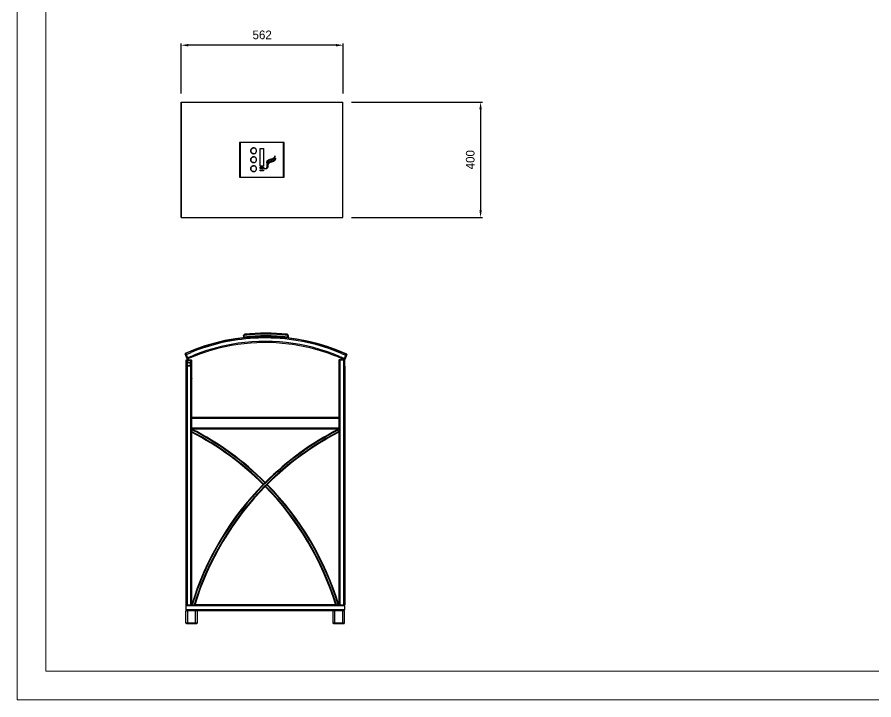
# Model space of a CAD drawing. Header units: millimetres. Extents: x -2163 to 3777, y -950 to 3250.
# Drawn here: x -2163 to 807, y -950 to 1417 of the extents above; entities that cross this region are included whole.
import ezdxf

# ---------------------------------------------------------------- set-up
doc = ezdxf.new("R2010")
doc.units = ezdxf.units.MM
doc.header["$PDSIZE"] = -1
doc.layers.add('tabelka', color=155, linetype='Continuous')
doc.layers.add('WYMIAR', color=96, linetype='Continuous')
doc.dimstyles.new('1-1', dxfattribs={"dimtxt": 30, "dimasz": 25, "dimexe": 6.25, "dimexo": 30, "dimgap": 20.625, "dimtad": 1, "dimdec": 1, "dimtxsty": 'Standard', "dimcen": 0, "dimclrd": 2, "dimclre": 2, "dimclrt": 2, "dimadec": 0, "dimazin": 0, "dimtfac": 1, "dimtdec": 1, "dimtmove": 0, "dimatfit": 3, "dimfxl": 0, "dimarcsym": 0})

# ---------------------------------------------------------------- blocks, each defined once
blk = doc.blocks.new('rzut')
for p, q in [((-1594.4, 1122.4), (-1594.4, 722.4)), ((-1594.4, 1122.4), (-1593.8, 1122.4)), ((-1593.8, 722.4), (-1593.8, 1122.4)), ((-1593.8, 1122.4), (-1033.6, 1122.4)), ((-1592.1, 1122.4), (-1587.2, 1122.5)), ((-1592.1, 1122.4), (-1035.3, 1122.4)), ((-1587.2, 1122.5), (-1040.2, 1122.5)), ((-1040.2, 1122.5), (-1035.3, 1122.4)), ((-1033.6, 722.4), (-1033.6, 1122.4)), ((-1033.6, 1122.4), (-1033, 1122.4)), ((-1033, 722.4), (-1033, 1122.4)), ((-1391.4, 982.4), (-1391.4, 862.4)), ((-1388.3, 982.4), (-1391.4, 982.4)), ((-1388.3, 862.4), (-1388.3, 982.4)), ((-1239.8, 982.4), (-1388.3, 982.4)), ((-1239.8, 862.4), (-1239.8, 982.4)), ((-1236.7, 982.4), (-1239.8, 982.4)), ((-1236.7, 862.4), (-1236.7, 982.4)), ((-1319.7, 961.4), (-1308.4, 961.4)), ((-1319.7, 900.2), (-1319.7, 961.4)), ((-1319.7, 900.2), (-1319.7, 961.4)), ((-1308.4, 961.4), (-1308.4, 900.2)), ((-1308.4, 961.4), (-1308.4, 900.2)), ((-1308.4, 900.2), (-1319.7, 900.2)), ((-1319.7, 896.1), (-1308.4, 896.1)), ((-1319.7, 891.9), (-1319.7, 896.1)), ((-1319.7, 891.9), (-1319.7, 896.1)), ((-1308.4, 891.9), (-1319.7, 891.9)), ((-1308.4, 896.1), (-1308.4, 891.9)), ((-1308.4, 896.1), (-1308.4, 891.9)), ((-1302.4, 891.9), (-1302.4, 891.9)), ((-1293.3, 901.5), (-1293.3, 901.5)), ((-1391.4, 862.4), (-1388.3, 862.4)), ((-1388.3, 862.4), (-1239.8, 862.4)), ((-1319.7, 887.6), (-1308.4, 887.6)), ((-1319.7, 883.4), (-1319.7, 887.6)), ((-1319.7, 883.4), (-1319.7, 887.6)), ((-1308.4, 883.4), (-1319.7, 883.4)), ((-1308.4, 887.6), (-1308.4, 883.4)), ((-1308.4, 887.6), (-1308.4, 883.4)), ((-1239.8, 862.4), (-1236.7, 862.4)), ((-1594.4, 722.4), (-1593.8, 722.4)), ((-1593.8, 722.4), (-1033.6, 722.4)), ((-1033.6, 722.4), (-1033, 722.4))]:
    blk.add_line(p, q)
for points, knots in [([(-1352.7, 953.4), (-1352.7, 954), (-1352.6, 955.4), (-1352, 957.2), (-1351.1, 959), (-1349.8, 960.5), (-1348.3, 961.8), (-1346.6, 962.7), (-1344.7, 963.3), (-1342.7, 963.4), (-1340.7, 963.3), (-1338.8, 962.7), (-1337.1, 961.8), (-1335.6, 960.5), (-1334.3, 959), (-1333.4, 957.2), (-1332.8, 955.4), (-1332.6, 953.4), (-1332.8, 951.4), (-1333.4, 949.5), (-1334.3, 947.8), (-1335.6, 946.3), (-1337.1, 945), (-1338.8, 944), (-1340.7, 943.5), (-1342.7, 943.3), (-1344.7, 943.5), (-1346.6, 944), (-1348.3, 945), (-1349.8, 946.3), (-1351.1, 947.8), (-1352, 949.5), (-1352.6, 951.4), (-1352.7, 952.7), (-1352.7, 953.4)], [0, 0, 0, 0, 0.031889, 0.062503, 0.093114, 0.124995, 0.156855, 0.187462, 0.218086, 0.249997, 0.28187, 0.312481, 0.343101, 0.374998, 0.406875, 0.437483, 0.4681, 0.500001, 0.531864, 0.562468, 0.59309, 0.625004, 0.656865, 0.687472, 0.718096, 0.750006, 0.781882, 0.812495, 0.843113, 0.875007, 0.906914, 0.93753, 0.968132, 1, 1, 1, 1]), ([(-1352.6, 953.4), (-1352.6, 954), (-1352.5, 955.4), (-1352, 957.2), (-1351, 959), (-1349.7, 960.5), (-1348.2, 961.8), (-1346.5, 962.7), (-1344.6, 963.2), (-1343.3, 963.4), (-1342.6, 963.4), (-1342.6, 963.4)], [0, 0, 0, 0, 0.12767, 0.250216, 0.372712, 0.500238, 0.627633, 0.749968, 0.872334, 0.99982, 1, 1, 1, 1]), ([(-1342.6, 943.4), (-1343.3, 943.4), (-1344.6, 943.5), (-1346.5, 944), (-1348.2, 945), (-1349.7, 946.3), (-1351, 947.8), (-1352, 949.5), (-1352.5, 951.4), (-1352.6, 952.7), (-1352.6, 953.4)], [0, 0, 0, 0, 0.127276, 0.249631, 0.37205, 0.499619, 0.627288, 0.74984, 0.872377, 1, 1, 1, 1]), ([(-1352.7, 922.4), (-1352.7, 923), (-1352.6, 924.4), (-1352, 926.2), (-1351.1, 928), (-1349.8, 929.5), (-1348.3, 930.8), (-1346.6, 931.7), (-1344.7, 932.3), (-1342.7, 932.4), (-1340.7, 932.3), (-1338.8, 931.7), (-1337.1, 930.8), (-1335.6, 929.5), (-1334.3, 928), (-1333.4, 926.2), (-1332.8, 924.4), (-1332.6, 922.4), (-1332.8, 920.4), (-1333.4, 918.5), (-1334.3, 916.8), (-1335.6, 915.3), (-1337.1, 914), (-1338.8, 913), (-1340.7, 912.5), (-1342.7, 912.3), (-1344.7, 912.5), (-1346.6, 913), (-1348.3, 914), (-1349.8, 915.3), (-1351.1, 916.8), (-1352, 918.5), (-1352.6, 920.4), (-1352.7, 921.7), (-1352.7, 922.4)], [0, 0, 0, 0, 0.031889, 0.062503, 0.093114, 0.124995, 0.156855, 0.187462, 0.218086, 0.249997, 0.28187, 0.312481, 0.343101, 0.374998, 0.406875, 0.437483, 0.4681, 0.500001, 0.531864, 0.562468, 0.59309, 0.625004, 0.656865, 0.687472, 0.718096, 0.750006, 0.781882, 0.812495, 0.843113, 0.875007, 0.906914, 0.93753, 0.968132, 1, 1, 1, 1]), ([(-1352.6, 922.4), (-1352.6, 923), (-1352.5, 924.4), (-1352, 926.2), (-1351, 928), (-1349.7, 929.5), (-1348.2, 930.8), (-1346.5, 931.7), (-1344.6, 932.2), (-1343.3, 932.4), (-1342.6, 932.4), (-1342.6, 932.4)], [0, 0, 0, 0, 0.12767, 0.250216, 0.372712, 0.500238, 0.627633, 0.749968, 0.872334, 0.99982, 1, 1, 1, 1]), ([(-1342.6, 912.4), (-1343.3, 912.4), (-1344.6, 912.5), (-1346.5, 913), (-1348.2, 914), (-1349.7, 915.3), (-1351, 916.8), (-1352, 918.5), (-1352.5, 920.4), (-1352.6, 921.7), (-1352.6, 922.4)], [0, 0, 0, 0, 0.127276, 0.249631, 0.37205, 0.499619, 0.627288, 0.74984, 0.872377, 1, 1, 1, 1]), ([(-1297.4, 910.5), (-1297.5, 911.4), (-1297.7, 913.2), (-1297, 915.7), (-1296, 917.5), (-1294.9, 918.8), (-1293.8, 920), (-1292.2, 921.2), (-1290.3, 922.3), (-1288.4, 923.1), (-1286.7, 923.7), (-1284.3, 924.4), (-1281.5, 925.1), (-1278.1, 926), (-1275.2, 927.2), (-1273.1, 928.6), (-1271.8, 929.7), (-1270.7, 931), (-1269.9, 932.5), (-1269.4, 934.1), (-1269.3, 935), (-1269.2, 935.4)], [0, 0, 0, 0, 0.064964, 0.124675, 0.185608, 0.216979, 0.249804, 0.304086, 0.36321, 0.405833, 0.451288, 0.499768, 0.583172, 0.666088, 0.749989, 0.815802, 0.846057, 0.875025, 0.937605, 0.966114, 1, 1, 1, 1]), ([(-1269.3, 934.9), (-1269.2, 934.2), (-1269.1, 932.7), (-1269.7, 930.3), (-1270.7, 928.5), (-1271.8, 927.1), (-1273, 926), (-1274.6, 924.7), (-1276.4, 923.7), (-1278.3, 922.9), (-1280, 922.2), (-1282.4, 921.6), (-1285.2, 920.8), (-1288.6, 920), (-1291.5, 918.7), (-1293.6, 917.4), (-1294.9, 916.2), (-1296, 915), (-1296.8, 913.5), (-1297.3, 911.9), (-1297.4, 911), (-1297.5, 910.5)], [0, 0, 0, 0, 0.054105, 0.114582, 0.176271, 0.20802, 0.241234, 0.296143, 0.355935, 0.399031, 0.444986, 0.493995, 0.578308, 0.662128, 0.746959, 0.813523, 0.844133, 0.873448, 0.936805, 0.965678, 1, 1, 1, 1]), ([(-1269.2, 935.4), (-1269.1, 934.5), (-1269, 932.8), (-1269.6, 930.3), (-1270.6, 928.5), (-1271.7, 927.1), (-1272.9, 926), (-1274.5, 924.7), (-1276.4, 923.7), (-1278.2, 922.9), (-1280, 922.2), (-1282.3, 921.6), (-1285.2, 920.8), (-1288.5, 920), (-1291.5, 918.7), (-1293.6, 917.4), (-1294.8, 916.2), (-1295.9, 915), (-1296.8, 913.5), (-1297.2, 911.9), (-1297.4, 911), (-1297.4, 910.5)], [0, 0, 0, 0, 0.064964, 0.124676, 0.185608, 0.216979, 0.249804, 0.304086, 0.36321, 0.405833, 0.451288, 0.499768, 0.583172, 0.666088, 0.749989, 0.815802, 0.846057, 0.875025, 0.937605, 0.966114, 1, 1, 1, 1]), ([(-1295.8, 903.5), (-1295.8, 904.2), (-1295.7, 905.4), (-1295.4, 907.1), (-1294.8, 908.9), (-1294, 910.5), (-1292.9, 911.8), (-1291.8, 913), (-1290.2, 914.2), (-1288.3, 915.3), (-1286.4, 916.1), (-1284.7, 916.7), (-1282.3, 917.4), (-1279.5, 918.1), (-1276.2, 918.9), (-1273.2, 920.2), (-1271.1, 921.5), (-1269.8, 922.7), (-1269.1, 923.5), (-1268.5, 924.3), (-1268.1, 925), (-1267.7, 925.9), (-1267.3, 927), (-1267.1, 927.8), (-1267.1, 928.3)], [0, 0, 0, 0, 0.047209, 0.088698, 0.124948, 0.186204, 0.217569, 0.249935, 0.304149, 0.363234, 0.405844, 0.4513, 0.499792, 0.583154, 0.665698, 0.749886, 0.815622, 0.845901, 0.87489, 0.896027, 0.91684, 0.937505, 0.964296, 1, 1, 1, 1]), ([(-1267.1, 928.3), (-1267, 927.4), (-1266.8, 925.6), (-1267.5, 923.1), (-1268.5, 921.3), (-1269.6, 919.9), (-1270.5, 919), (-1271.6, 918.2), (-1272.6, 917.4), (-1273.7, 916.8), (-1275, 916.2), (-1276.4, 915.6), (-1278, 915.1), (-1280, 914.6), (-1282.2, 914), (-1284.2, 913.5), (-1286, 912.7), (-1287.8, 911.9), (-1289.7, 910.6), (-1291.1, 909.4), (-1291.9, 908.1), (-1292.3, 907.4), (-1292.8, 906.3), (-1293.1, 904.3), (-1293.2, 902.5), (-1293.3, 901.5)], [0, 0, 0, 0, 0.065044, 0.125392, 0.185511, 0.216874, 0.249603, 0.280111, 0.311004, 0.342491, 0.374769, 0.408436, 0.450093, 0.499854, 0.560331, 0.606868, 0.652144, 0.703129, 0.75006, 0.81547, 0.835687, 0.855448, 0.875001, 0.925354, 1, 1, 1, 1]), ([(-1267.1, 927.9), (-1267.1, 927.1), (-1267, 925.5), (-1267.6, 923.1), (-1268.6, 921.3), (-1269.7, 919.9), (-1270.6, 919), (-1271.6, 918.2), (-1272.7, 917.4), (-1273.8, 916.8), (-1275, 916.2), (-1276.4, 915.6), (-1278.1, 915.1), (-1280.1, 914.6), (-1282.2, 914), (-1284.2, 913.5), (-1286.1, 912.7), (-1287.9, 911.9), (-1289.8, 910.6), (-1291.1, 909.4), (-1292, 908.1), (-1292.3, 907.4), (-1292.8, 906.3), (-1293.1, 904.3), (-1293.3, 902.5), (-1293.3, 901.5)], [0, 0, 0, 0, 0.055856, 0.116862, 0.177611, 0.209293, 0.242347, 0.273152, 0.30434, 0.336123, 0.368699, 0.402673, 0.444706, 0.494915, 0.555935, 0.602892, 0.648581, 0.700038, 0.747415, 0.813472, 0.833898, 0.853867, 0.87363, 0.924533, 1, 1, 1, 1]), ([(-1352.7, 891.4), (-1352.7, 892), (-1352.6, 893.4), (-1352, 895.2), (-1351.1, 897), (-1349.8, 898.5), (-1348.3, 899.8), (-1346.6, 900.7), (-1344.7, 901.3), (-1342.7, 901.4), (-1340.7, 901.3), (-1338.8, 900.7), (-1337.1, 899.8), (-1335.6, 898.5), (-1334.3, 897), (-1333.4, 895.2), (-1332.8, 893.4), (-1332.6, 891.4), (-1332.8, 889.4), (-1333.4, 887.5), (-1334.3, 885.8), (-1335.6, 884.3), (-1337.1, 883), (-1338.8, 882), (-1340.7, 881.5), (-1342.7, 881.3), (-1344.7, 881.5), (-1346.6, 882), (-1348.3, 883), (-1349.8, 884.3), (-1351.1, 885.8), (-1352, 887.5), (-1352.6, 889.4), (-1352.7, 890.7), (-1352.7, 891.4)], [0, 0, 0, 0, 0.031889, 0.062503, 0.093114, 0.124995, 0.156855, 0.187462, 0.218086, 0.249997, 0.28187, 0.312481, 0.343101, 0.374998, 0.406875, 0.437483, 0.4681, 0.500001, 0.531864, 0.562468, 0.59309, 0.625004, 0.656865, 0.687472, 0.718096, 0.750006, 0.781882, 0.812495, 0.843113, 0.875007, 0.906914, 0.93753, 0.968132, 1, 1, 1, 1]), ([(-1352.6, 891.4), (-1352.6, 892), (-1352.5, 893.4), (-1352, 895.2), (-1351, 897), (-1349.7, 898.5), (-1348.2, 899.8), (-1346.5, 900.7), (-1344.6, 901.2), (-1343.3, 901.4), (-1342.6, 901.4), (-1342.6, 901.4)], [0, 0, 0, 0, 0.12767, 0.250216, 0.372712, 0.500238, 0.627633, 0.749968, 0.872334, 0.99982, 1, 1, 1, 1]), ([(-1342.6, 881.4), (-1343.3, 881.4), (-1344.6, 881.5), (-1346.5, 882), (-1348.2, 883), (-1349.7, 884.3), (-1351, 885.8), (-1352, 887.5), (-1352.5, 889.4), (-1352.6, 890.7), (-1352.6, 891.4)], [0, 0, 0, 0, 0.127276, 0.249631, 0.37205, 0.499619, 0.627288, 0.74984, 0.872377, 1, 1, 1, 1]), ([(-1305.9, 892.3), (-1305.4, 892.2), (-1304.5, 892.1), (-1303.3, 891.9), (-1302.2, 891.9), (-1301, 891.9), (-1299.9, 892.1), (-1298.8, 892.6), (-1298, 893.2), (-1297.5, 893.8), (-1296.9, 894.7), (-1296.4, 895.8), (-1296.2, 897), (-1296, 897.9), (-1295.9, 899), (-1295.9, 900.3), (-1295.9, 901.9), (-1295.8, 903), (-1295.8, 903.5)], [0, 0, 0, 0, 0.074873, 0.141269, 0.199493, 0.249993, 0.317623, 0.379775, 0.439442, 0.469445, 0.500086, 0.611319, 0.654156, 0.700281, 0.749898, 0.825354, 0.913882, 1, 1, 1, 1]), ([(-1293.3, 901.5), (-1293.3, 901), (-1293.3, 900.1), (-1293.4, 898.8), (-1293.6, 897.6), (-1293.9, 896), (-1294.7, 894.1), (-1296.4, 892.3), (-1298.2, 891.3), (-1299.8, 891), (-1301.5, 890.8), (-1303.7, 891.1), (-1305.1, 891.9), (-1305.9, 892.3)], [0, 0, 0, 0, 0.072653, 0.138438, 0.197597, 0.250457, 0.381329, 0.500313, 0.620689, 0.683698, 0.750607, 0.873781, 1, 1, 1, 1]), ([(-1305.9, 892.3), (-1305.4, 892.2), (-1304.5, 892.1), (-1303.4, 891.9), (-1302.7, 891.9), (-1302.4, 891.9)], [0, 0, 0, 0, 0.403133, 0.760614, 1, 1, 1, 1]), ([(-1293.3, 901.5), (-1293.3, 901), (-1293.3, 900.1), (-1293.4, 898.8), (-1293.6, 897.6), (-1294, 896), (-1294.7, 894.1), (-1296.4, 892.3), (-1298.2, 891.3), (-1299.9, 891), (-1300.8, 890.8), (-1301.2, 890.9), (-1301.2, 890.9)], [0, 0, 0, 0, 0.0965147, 0.1839058, 0.2624902, 0.3327041, 0.5065, 0.6644084, 0.8240487, 0.9075815, 0.9962762, 1, 1, 1, 1])]:
    blk.add_open_spline(points, degree=3, knots=knots)
blk = doc.blocks.new('tyl')
for p, q in [((-1376.1, 313.6), (-1377.6, 313.4)), ((-1377.2, 309.8), (-1377.6, 313.4)), ((-1377.2, 309.8), (-1375.7, 309.9)), ((-1375.3, 306.6), (-1376.8, 306.5)), ((-1375.7, 309.9), (-1376.1, 313.6)), ((-1375.4, 307.6), (-1376.1, 313.6)), ((-1375.7, 309.9), (-1375.7, 309.6)), ((-1375.7, 309.6), (-1375.4, 307.6)), ((-1374.5, 317.3), (-1374.3, 315.8)), ((-1374.3, 315.8), (-1368, 316.5)), ((-1288.2, 309.8), (-1288.2, 309.6)), ((-1286.9, 309.7), (-1286.6, 309.7)), ((-1286.6, 309.7), (-1286.5, 309.7)), ((-1282.2, 309.5), (-1282.2, 309.6)), ((-1232.5, 316.6), (-1226.2, 316)), ((-1226, 317.5), (-1226.2, 316)), ((-1223.7, 306.7), (-1225.2, 306.8)), ((-1224.8, 309.8), (-1225, 307.8)), ((-1225, 307.8), (-1224.8, 309.8)), ((-1224.4, 313.8), (-1224.8, 310.1)), ((-1224.8, 310.1), (-1223.3, 310)), ((-1224.8, 309.7), (-1224.8, 310.1)), ((-1222.9, 313.6), (-1224.4, 313.8)), ((-1224.4, 313.8), (-1222.9, 313.6)), ((-1224.4, 313.8), (-1224.4, 313.8)), ((-1222.9, 313.6), (-1223.3, 310)), ((-1580, 249.9), (-1580.5, 249.7)), ((-1572.9, 232.2), (-1580.5, 249.7)), ((-1572.5, 232.4), (-1580, 249.9)), ((-1579.9, 250.1), (-1576.5, 251.6)), ((-1579.9, 250.1), (-1576.9, 251.4)), ((-1579.9, 251), (-1579.7, 250.5)), ((-1578.2, 246.5), (-1573.4, 235.5)), ((-1573.4, 235.4), (-1578.2, 246.4)), ((-1564, 256.9), (-1576.5, 251.6)), ((-1576.4, 247.3), (-1571.6, 236.3)), ((-1023.1, 249.1), (-1035.6, 254.5)), ((-1028.3, 233.7), (-1023.4, 244.7)), ((-1019.7, 247.3), (-1027.4, 229.9)), ((-1019.2, 247.1), (-1026.9, 229.7)), ((-1021.5, 243.8), (-1026.5, 232.9)), ((-1026.4, 233), (-1021.5, 244)), ((-1023.1, 249.1), (-1019.8, 247.6)), ((-1022.8, 248.8), (-1019.8, 247.5)), ((-1020, 248), (-1019.7, 248.4)), ((-1019.2, 247.1), (-1019.7, 247.3)), ((-1577.6, 228.1), (-1577.6, -620.9)), ((-1577.6, 228.1), (-1573.6, 228.1)), ((-1576.6, 228.1), (-1576.6, 229.1)), ((-1576.6, 229.1), (-1573.6, 229.1)), ((-1573.6, 216.6), (-1573.7, 216.4)), ((-1573.6, 228.1), (-1573.6, 229.1)), ((-1573.6, 229.1), (-1561.6, 229.1)), ((-1573.6, 228.1), (-1573.6, 216.6)), ((-1573.6, 228.1), (-1561.6, 228.1)), ((-1573.6, 211.6), (-1573.6, -620.9)), ((-1573.4, 235.5), (-1573.2, 234.1)), ((-1572.5, 232.4), (-1572.9, 232.2)), ((-1572.9, 232.2), (-1572.4, 229.1)), ((-1567.7, 229.1), (-1568.3, 233.4)), ((-1561.6, 228.1), (-1561.6, 229.1)), ((-1561.6, 229.1), (-1558.6, 229.1)), ((-1561.6, 228.1), (-1561.6, 216.6)), ((-1561.6, 228.1), (-1557.6, 228.1)), ((-1561.6, 211.6), (-1561.5, 212)), ((-1561.6, 211.6), (-1561.6, -620.9)), ((-1561.1, 213.8), (-1561.1, 214.1)), ((-1558.6, 228.1), (-1558.6, 229.1)), ((-1557.6, 228.1), (-1557.6, 29.1)), ((-1047.6, 229.1), (-1047.6, 29.1)), ((-1047.6, 229.1), (-1043.6, 229.1)), ((-1046.6, 230.1), (-1046.6, 229.1)), ((-1046.6, 230.1), (-1043.6, 230.1)), ((-1043.6, 230.1), (-1043.6, 229.1)), ((-1043.6, 230.1), (-1031.6, 230.1)), ((-1043.6, 229.1), (-1043.6, -620.9)), ((-1043.6, 229.1), (-1031.6, 229.1)), ((-1031.6, 230.1), (-1031.6, 229.1)), ((-1031.6, 230.1), (-1028.6, 230.1)), ((-1031.6, 229.1), (-1031.6, -620.9)), ((-1031.6, 229.1), (-1027.6, 229.1)), ((-1028.6, 230.1), (-1028.6, 229.1)), ((-1028.6, 229.5), (-1028.1, 229.3)), ((-1027.6, 229.1), (-1027.6, -620.9)), ((-1026.9, 229.7), (-1027.4, 229.9)), ((-1027.6, 207.1), (-1027.1, 207.1)), ((-1027.1, 207.1), (-1027.1, -619.9)), ((-1557.6, 164.1), (-1557.1, 164.1)), ((-1557.6, 163.6), (-1557.1, 163.6)), ((-1557.6, 162.9), (-1557.1, 162.9)), ((-1557.1, 164.1), (-1557.1, 163.6)), ((-1557.1, 29.1), (-1557.1, 162.9)), ((-1557.6, 26.1), (-1557.6, 29.1)), ((-1047.6, 29.1), (-1557.6, 29.1)), ((-1047.6, 26.1), (-1557.6, 26.1)), ((-1557.6, 26.1), (-1557.6, -7.9)), ((-1047.6, 29.1), (-1047.6, 26.1)), ((-1047.6, 26.1), (-1047.6, -7.9)), ((-1557.6, -10.9), (-1557.6, -7.9)), ((-1047.6, -7.9), (-1557.6, -7.9)), ((-1047.6, -10.9), (-1557.6, -10.9)), ((-1557.6, -10.9), (-1557.6, -620.9)), ((-1047.6, -7.9), (-1047.6, -10.9)), ((-1047.6, -10.9), (-1047.6, -620.9)), ((-1573.6, -620.9), (-1577.6, -620.9)), ((-1561.6, -620.9), (-1573.6, -620.9)), ((-1557.7, -620.9), (-1561.6, -620.9)), ((-1047.5, -620.9), (-1557.7, -620.9)), ((-1557.6, -619.4), (-1557.2, -619.4)), ((-1557.6, -620.4), (-1557.5, -620.4)), ((-1547, -620.4), (-1058.2, -620.4)), ((-1546.7, -619.4), (-1058.5, -619.4)), ((-1522.6, -620.4), (-1522.6, -620.9)), ((-1521.6, -620.4), (-1521.6, -620.9)), ((-1082.6, -620.9), (-1082.6, -620.4)), ((-1081.6, -620.9), (-1081.6, -620.4)), ((-1048.1, -619.4), (-1047.6, -619.4)), ((-1047.8, -620.4), (-1047.6, -620.4)), ((-1043.6, -620.9), (-1047.5, -620.9)), ((-1031.6, -620.9), (-1043.6, -620.9)), ((-1027.6, -620.9), (-1031.6, -620.9)), ((-1027.6, -619.9), (-1027.1, -619.9)), ((-1577.6, -623.9), (-1577.6, -637.9)), ((-1027.6, -623.9), (-1577.6, -623.9)), ((-1027.6, -637.9), (-1577.6, -637.9)), ((-1577.6, -683.9), (-1577.6, -640.9)), ((-1571.2, -640.9), (-1577.6, -640.9)), ((-1571.2, -683.9), (-1571.2, -640.9)), ((-1544, -640.9), (-1571.2, -640.9)), ((-1544, -683.9), (-1544, -640.9)), ((-1538.6, -640.9), (-1544, -640.9)), ((-1066.6, -640.9), (-1538.6, -640.9)), ((-1537.6, -683.9), (-1537.6, -640.9)), ((-1067.6, -683.9), (-1067.6, -640.9)), ((-1061.2, -640.9), (-1066.6, -640.9)), ((-1061.2, -683.9), (-1061.2, -640.9)), ((-1034, -640.9), (-1061.2, -640.9)), ((-1034, -683.9), (-1034, -640.9)), ((-1027.6, -640.9), (-1034, -640.9)), ((-1027.6, -623.9), (-1027.6, -637.9)), ((-1027.6, -683.9), (-1027.6, -640.9)), ((-1571.2, -683.9), (-1577.6, -683.9)), ((-1576, -685.9), (-1576, -683.9)), ((-1573, -685.9), (-1576, -685.9)), ((-1573, -685.9), (-1573, -683.9)), ((-1542.2, -685.9), (-1573, -685.9)), ((-1544, -683.9), (-1571.2, -683.9)), ((-1537.6, -683.9), (-1544, -683.9)), ((-1542.2, -685.9), (-1542.2, -683.9)), ((-1539.2, -685.9), (-1542.2, -685.9)), ((-1539.2, -685.9), (-1539.2, -683.9)), ((-1061.2, -683.9), (-1067.6, -683.9)), ((-1066, -685.9), (-1066, -683.9)), ((-1063, -685.9), (-1066, -685.9)), ((-1063, -685.9), (-1063, -683.9)), ((-1032.2, -685.9), (-1063, -685.9)), ((-1034, -683.9), (-1061.2, -683.9)), ((-1027.6, -683.9), (-1034, -683.9)), ((-1032.2, -685.9), (-1032.2, -683.9)), ((-1029.2, -685.9), (-1032.2, -685.9)), ((-1029.2, -685.9), (-1029.2, -683.9))]:
    blk.add_line(p, q)
at = {"flags": 128}
for points in [[(-1376.8, 306.5), (-1376.8, 306.5), (-1376.9, 306.7), (-1376.9, 307), (-1376.9, 307.4), (-1377, 307.9), (-1377.1, 308.5), (-1377.1, 309.1), (-1377.2, 309.8)], [(-1223.3, 310), (-1223.4, 309.3), (-1223.4, 308.7), (-1223.5, 308.1), (-1223.6, 307.6), (-1223.6, 307.2), (-1223.6, 306.9), (-1223.7, 306.7), (-1223.7, 306.7)], [(-1576.4, 247.2), (-1564, 252.5), (-1559.8, 254.2)], [(-1571.5, 236.2), (-1559, 241.6), (-1555, 243.2)], [(-1044.8, 240.9), (-1040.8, 239.2), (-1028.3, 233.7)], [(-1038, 251.1), (-1035.7, 250.1), (-1023.4, 244.7)], [(-1574, 213.2), (-1573.7, 211.9), (-1573.6, 211.6)], [(-1561.1, 214.1), (-1561.3, 215.6), (-1561.6, 216.6)]]:
    blk.add_lwpolyline(points, dxfattribs=at)
blk.add_circle((-1567.6, 214.1), 6)
for centre, radius, start, end in [((-1302.7, -373.2), 683, 65.5274, 113.9496), ((-1302.7, -373.2), 682.5, 65.5274, 113.9496), ((-1302.7, -374.4), 683.3, 88.788, 112.4865), ((-1302.7, -374.4), 683.2, 88.2845, 112.4693), ((-1302.7, -374.4), 679.2, 98.1312, 112.2419), ((-1302.7, -374.4), 679.2, 88.2739, 98.1312), ((-1374.1, 313.8), 3.5, 96.181, 186.181), ((-1299.4, -373.1), 691, 83.7702, 96.3744), ((-1374.1, 313.8), 2, 96.181, 186.181), ((-1299.4, -373.1), 685, 83.7685, 96.3761), ((-1373.5, 307.9), 2, 186.181, 245.2631), ((-1299.4, -376.2), 697.6, 83.9636, 96.181), ((-1299.4, -376.2), 696.1, 83.9636, 96.181), ((-1299.4, -373.1), 683, 88.9291, 91.2962), ((-1299.4, -373.1), 683, 89.0655, 90.9412), ((-1299.4, -373.1), 683, 89.0655, 90.9414), ((-1302.7, -374.4), 683.3, 66.9904, 88.788), ((-1299.4, -373.1), 683, 83.9357, 88.6985), ((-1299.4, -373.1), 683, 84.4382, 88.5621), ((-1299.4, -373.1), 683, 84.4391, 88.5621), ((-1302.7, -374.4), 683.2, 67.0076, 88.2845), ((-1302.7, -374.4), 679.2, 67.0672, 88.2739), ((-1227, 308), 2, 263.9636, 353.9636), ((-1226.4, 314), 2, 354.0654, 83.9636), ((-1226.4, 314), 3.5, 354.0654, 83.9636), ((-1225.4, 313.9), 1, 353.7179, 354.0654), ((-1225.4, 313.9), 2.5, 353.7179, 354.0654), ((-1302.7, -374.4), 663.2, 82.8558, 113.6092), ((-1302.7, -374.4), 667.2, 100.1876, 112.2162), ((-1302.7, -374.4), 667.2, 67.2608, 100.1876), ((-1302.7, -374.4), 663.2, 65.7154, 82.8558), ((-1579.5, 250.1), 1, 113.9496, 203.3167), ((-1579.5, 250.1), 0.5, 113.9496, 203.3167), ((-1020.2, 247.5), 0.5, 336.1603, 65.5274), ((-1020.2, 247.5), 1, 336.1603, 65.5274), ((-1567.6, 214.1), 6.5, 22.6199, 157.3801), ((-1567.6, 214.1), 6.5, 202.6199, 337.3801), ((-1569.7, 237.1), 4, 203.7385, 293.7385), ((-2018.5, -914.4), 1014.3, 45.1054, 62.9736), ((-2018.5, -914.4), 1012.3, 45.1057, 62.9158), ((-2018.5, -914.4), 1006.3, 45.1053, 62.741), ((-2018.5, -914.4), 1004.3, 45.1047, 62.6822), ((-586.7, -914.4), 1012.3, 117.0842, 163.1437), ((-586.7, -914.4), 1006.3, 117.259, 163.0401), ((-586.7, -914.4), 1014.3, 117.0264, 134.8946), ((-586.7, -914.4), 1004.3, 117.3178, 134.8953), ((-586.7, -914.4), 1014.3, 135.4595, 163.1779), ((-586.7, -914.4), 1014.3, 135.0076, 135.3465), ((-586.7, -914.4), 1004.3, 135.0094, 135.3517), ((-2018.5, -914.4), 1012.3, 16.8563, 44.5397), ((-2018.5, -914.4), 1014.3, 16.8221, 44.5405), ((-586.7, -914.4), 1004.3, 135.4658, 163.0053), ((-2018.5, -914.4), 1004.3, 16.9947, 44.5342), ((-2018.5, -914.4), 1006.3, 16.9599, 44.5359), ((-1574.6, -623.9), 3, 90, 180), ((-1030.6, -623.9), 3, 0, 90), ((-1574.6, -637.9), 3, 180, 270), ((-1030.6, -637.9), 3, 270, 0)]:
    blk.add_arc(centre, radius, start, end)
blk.add_ellipse((-1297.1, -373.4), major_axis=(679, -74.1), ratio=0.999994, start_param=1.577141, end_param=1.585927)
for points, knots in [([(-1376.1, 313.6), (-1376.1, 313.7), (-1376.1, 313.9), (-1376.1, 314.2), (-1375.9, 314.8), (-1375.5, 315.3), (-1375, 315.7), (-1374.5, 315.8), (-1374.3, 315.8)], [0, 0, 0, 0, 0.0390494, 0.1653783, 0.2973636, 0.501078, 0.7826706, 1, 1, 1, 1]), ([(-1374.2, 306), (-1374.4, 306.1), (-1374.8, 306.3), (-1375.2, 306.7), (-1375.4, 307.2), (-1375.4, 307.5), (-1375.4, 307.6)], [0, 0, 0, 0, 0.356351, 0.627952, 0.844322, 1, 1, 1, 1]), ([(-1288.2, 309.8), (-1288.3, 309.8), (-1288.6, 309.8), (-1288.5, 309.8), (-1288.1, 309.8), (-1287.4, 309.8), (-1286.9, 309.8), (-1286.6, 309.7)], [0, 0, 0, 0, 0.181591, 0.398832, 0.616072, 0.833313, 1, 1, 1, 1]), ([(-1286.5, 309.7), (-1286.3, 309.7), (-1285.9, 309.7), (-1285, 309.7), (-1284.4, 309.7), (-1284, 309.7)], [0, 0, 0, 0, 0.148935, 0.575218, 1, 1, 1, 1]), ([(-1284, 309.7), (-1284, 309.7), (-1284, 309.7), (-1283.9, 309.7), (-1283.9, 309.7)], [0, 0, 0, 0, 0.262605, 1, 1, 1, 1]), ([(-1283.9, 309.7), (-1283.5, 309.7), (-1282.9, 309.7), (-1282.2, 309.6), (-1281.9, 309.6), (-1281.9, 309.6), (-1282.2, 309.6), (-1282.2, 309.6)], [0, 0, 0, 0, 0.219155, 0.438546, 0.657935, 0.877323, 1, 1, 1, 1]), ([(-1225, 307.8), (-1225, 307.8), (-1225, 307.6), (-1225.1, 307.3), (-1225.4, 306.8), (-1225.9, 306.4), (-1226.5, 306), (-1227, 306), (-1227.2, 306)], [0, 0, 0, 0, 0.016608, 0.145085, 0.27443, 0.468774, 0.738892, 1, 1, 1, 1]), ([(-1226.2, 316), (-1225.9, 315.9), (-1225.4, 315.8), (-1224.9, 315.4), (-1224.5, 314.8), (-1224.4, 314.3), (-1224.4, 314), (-1224.4, 313.8)], [0, 0, 0, 0, 0.279954, 0.539181, 0.726114, 0.872691, 1, 1, 1, 1]), ([(-1578.2, 246.4), (-1578.3, 246.5), (-1578.5, 247.1), (-1579, 248), (-1579.4, 249.1), (-1579.7, 249.8), (-1579.8, 250), (-1579.9, 250.1), (-1579.9, 250.1)], [0, 0, 0, 0, 0.0810273, 0.2956764, 0.5103285, 0.7249725, 0.9396224, 1, 1, 1, 1]), ([(-1019.8, 247.5), (-1019.9, 247.5), (-1019.9, 247.4), (-1020.1, 246.9), (-1020.5, 246), (-1021, 244.9), (-1021.3, 244.2), (-1021.5, 243.8)], [0, 0, 0, 0, 0.179009, 0.393669, 0.608333, 0.822991, 1, 1, 1, 1]), ([(-1573.6, 211.6), (-1573.8, 212.3), (-1574.2, 213.6), (-1574.1, 215.4), (-1573.7, 216.3), (-1573.6, 216.6)], [0, 0, 0, 0, 0.396008, 0.821987, 1, 1, 1, 1]), ([(-1561.6, 216.6), (-1561.4, 216), (-1561, 214.6), (-1561.2, 212.9), (-1561.5, 211.9), (-1561.6, 211.6)], [0, 0, 0, 0, 0.396008, 0.821987, 1, 1, 1, 1]), ([(-1026.5, 232.9), (-1026.5, 232.9), (-1026.7, 232.4), (-1027.1, 231.5), (-1027.6, 230.5), (-1027.9, 229.7), (-1028.1, 229.3), (-1028.1, 229.3), (-1028.1, 229.3)], [0, 0, 0, 0, 0.031159, 0.245828, 0.460484, 0.67515, 0.889812, 1, 1, 1, 1]), ([(-1027.1, 207.1), (-1027.1, 207.2), (-1027.2, 207.5), (-1027.4, 207.8), (-1027.5, 207.9), (-1027.6, 208)], [0, 0, 0, 0, 0.379056, 0.758038, 1, 1, 1, 1]), ([(-1027.6, 207), (-1027.5, 207), (-1027.4, 207), (-1027.2, 207.1), (-1027.1, 207.1), (-1027.1, 207.1)], [0, 0, 0, 0, 0.241958, 0.620983, 1, 1, 1, 1]), ([(-1308.3, -201.6), (-1308.3, -201.6), (-1308.5, -201.8), (-1308.9, -202.2), (-1309.3, -202.6), (-1309.5, -202.9), (-1309.7, -203), (-1309.7, -203), (-1309.7, -203)], [0, 0, 0, 0, 0.074082, 0.28873, 0.503376, 0.718027, 0.932674, 1, 1, 1, 1]), ([(-1302.6, -195.9), (-1302.6, -195.9), (-1302.7, -195.9), (-1302.9, -196.2), (-1303.3, -196.5), (-1303.7, -196.9), (-1303.9, -197.2), (-1304, -197.3)], [0, 0, 0, 0, 0.2146278, 0.4293194, 0.6440122, 0.8587085, 1, 1, 1, 1]), ([(-1297, -204.4), (-1296.9, -204.3), (-1296.7, -204.1), (-1296.3, -203.8), (-1296, -203.4), (-1295.7, -203.1), (-1295.6, -203), (-1295.6, -203), (-1295.6, -203)], [0, 0, 0, 0, 0.074057, 0.288719, 0.503372, 0.718022, 0.932665, 1, 1, 1, 1]), ([(-1302.6, -210.1), (-1302.6, -210.1), (-1302.6, -210.1), (-1302.6, -210), (-1302.5, -210), (-1302.5, -209.9), (-1302.4, -209.9), (-1302.3, -209.8), (-1302.3, -209.7), (-1302.1, -209.5), (-1301.9, -209.4), (-1301.6, -209), (-1301.4, -208.8), (-1301.2, -208.7)], [0, 0, 0, 0, 0.125, 0.125, 0.25, 0.25, 0.375, 0.375, 0.5, 0.5, 0.75, 0.75, 1, 1, 1, 1]), ([(-1027.1, -619.9), (-1027.1, -619.9), (-1027.2, -619.8), (-1027.4, -619.8), (-1027.5, -619.8), (-1027.6, -619.8)], [0, 0, 0, 0, 0.379015, 0.758045, 1, 1, 1, 1]), ([(-1027.6, -620.7), (-1027.5, -620.7), (-1027.4, -620.6), (-1027.2, -620.3), (-1027.1, -620), (-1027.1, -619.9)], [0, 0, 0, 0, 0.241952, 0.62098, 1, 1, 1, 1])]:
    blk.add_open_spline(points, degree=3, knots=knots)
blk = doc.blocks.new('*D16')
at = {"layer": 'Defpoints', "color": 0}
for p in [(-1033, 1122.4), (-1033, 722.4), (-556, 722.4)]:
    blk.add_point(p, dxfattribs=at)
at = {"layer": 'WYMIAR', "color": 2, "lineweight": -2}
for p, q in [((-1003, 1122.4), (-549.8, 1122.4)), ((-556, 1097.4), (-556, 747.4)), ((-1003, 722.4), (-549.8, 722.4))]:
    blk.add_line(p, q, dxfattribs=at)
at = {"layer": 'WYMIAR', "color": 2}
for points in [[(-560.2, 1097.4), (-551.9, 1097.4), (-556, 1122.4)], [(-560.2, 747.4), (-551.9, 747.4), (-556, 722.4)]]:
    blk.add_solid(points, dxfattribs=at)
at = {"layer": 'WYMIAR', "color": 2, "insert": (-591.7, 922.4), "char_height": 30, "attachment_point": 5, "rotation": 90}
blk.add_mtext('400', dxfattribs=at)
blk = doc.blocks.new('*D17')
at = {"layer": 'Defpoints', "color": 0}
for p in [(-1594.4, 1319.3), (-1594.4, 1122.4), (-1032, 1122.4)]:
    blk.add_point(p, dxfattribs=at)
at = {"layer": 'WYMIAR', "color": 2, "lineweight": -2}
for p, q in [((-1594.4, 1152.4), (-1594.4, 1325.6)), ((-1057, 1319.3), (-1569.4, 1319.3)), ((-1032, 1152.4), (-1032, 1325.6))]:
    blk.add_line(p, q, dxfattribs=at)
at = {"layer": 'WYMIAR', "color": 2}
for points in [[(-1569.4, 1323.5), (-1569.4, 1315.1), (-1594.4, 1319.3)], [(-1057, 1323.5), (-1057, 1315.1), (-1032, 1319.3)]]:
    blk.add_solid(points, dxfattribs=at)
at = {"layer": 'WYMIAR', "color": 2, "insert": (-1313.2, 1354.9), "char_height": 30, "attachment_point": 5}
blk.add_mtext('562', dxfattribs=at)

msp = doc.modelspace()

# ---------------------------------------------------------------- linework, layer by layer
at = {"layer": 'tabelka', "lineweight": 5}
for points in [[(-2162.63, 3250.46), (3777.37, 3250.46), (3777.37, -949.54), (-2162.63, -949.54)], [(-2062.63, 3150.46), (3677.37, 3150.46), (3677.37, -849.54), (-2062.63, -849.54)]]:
    msp.add_lwpolyline(points, close=True, dxfattribs=at)

# ---------------------------------------------------------------- block references
for name in ['rzut', 'tyl']:
    msp.add_blockref(name, (0, 0))

# ---------------------------------------------------------------- dimensions: what is measured, and where the dimension line sits
at = {"layer": 'WYMIAR'}
dim = msp.add_linear_dim(base=(-1594.35, 1319.3), p1=(-1031.98, 1122.37), p2=(-1594.35, 1122.37), text='562', dimstyle='1-1', dxfattribs=at)
dim.commit()
dim.dimension.update_dxf_attribs({"geometry": '*D17', "text_midpoint": (-1313.17, 1354.93)})
dim = msp.add_linear_dim(base=(-556.05, 722.37), p1=(-1032.98, 1122.37), p2=(-1032.98, 722.37), angle=90, dimstyle='1-1', dxfattribs=at)
dim.commit()
dim.dimension.update_dxf_attribs({"geometry": '*D16', "text_midpoint": (-591.67, 922.37)})

doc.saveas('drawing.dxf')
